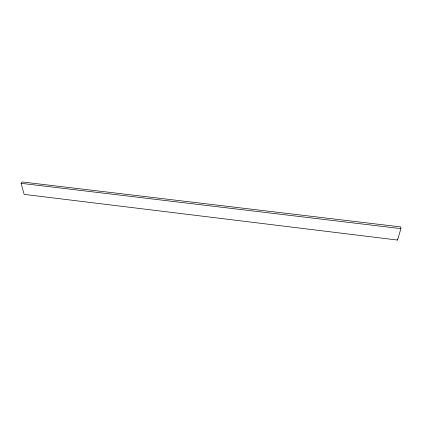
<?xml version="1.0" encoding="UTF-8"?>
<svg xmlns="http://www.w3.org/2000/svg" width="422" height="422" viewBox="0 0 422 422"><rect width="100%" height="100%" fill="white"/><g stroke="black" fill="none" stroke-linecap="round" stroke-linejoin="round"><path stroke-width="0.63" d="M397.561 240.055L400.9 228.613L400.742 226.93L22.071 181.945L21.1 183.322L24.138 194.373L397.561 240.055L397.466 238.931M21.1 183.322L400.9 228.613"/></g></svg>
